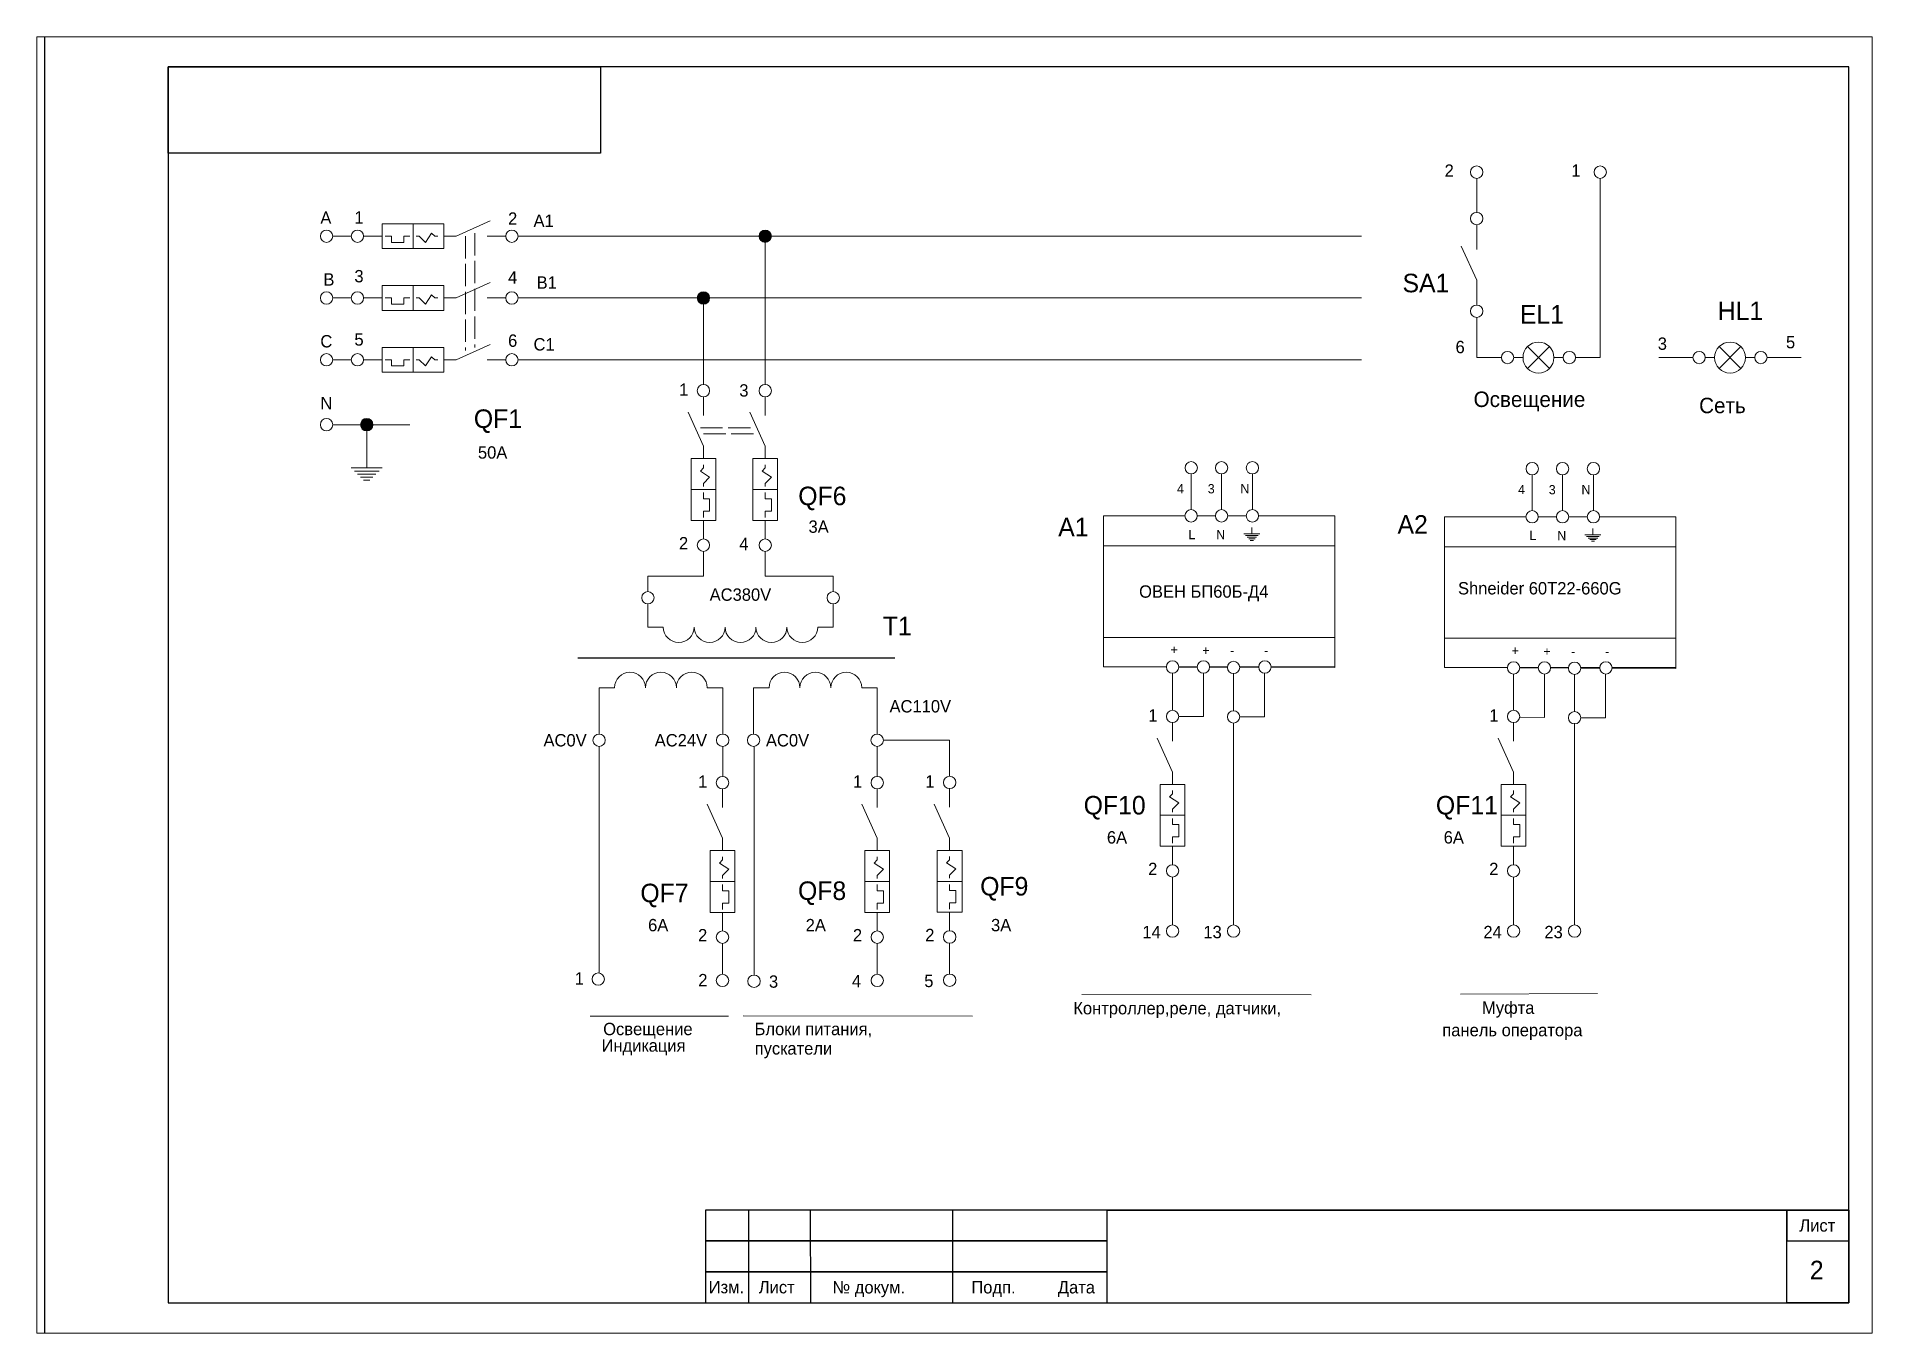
# Paper-space layout 'Лист1' of a CAD drawing. Header units: millimetres. Extents: x -4 to 293, y -4 to 206.
# The model-space entities are those that its viewports show. They can reach past a viewport. Long polylines and large blocks are cut down to what shows.
import ezdxf

# ---------------------------------------------------------------- set-up
doc = ezdxf.new("R2010")
doc.units = ezdxf.units.MM
doc.linetypes.add('ACAD_ISO02W100', pattern=[15, 12, -3])
for name, color, linetype, lineweight in [('Маркировка', 7, 'Continuous', 25), ('РАМКА', 7, 'Continuous', 30), ('Элементы', 7, 'Continuous', 18)]:
    doc.layers.add(name, color=color, linetype=linetype, lineweight=lineweight)
doc.styles.get("Standard").update_dxf_attribs({"font": 'cad2win.shx'})

msp = doc.modelspace()

# ---------------------------------------------------------------- hatches: boundary and pattern name
at = {"layer": 'Элементы'}
h = msp.add_hatch(color=256, dxfattribs=at)
h.dxf.hatch_style = 1
h.paths.add_polyline_path([(1733.75, -407.25, 1), (1731.75, -407.25, 1)])
h = msp.add_hatch(color=256, dxfattribs=at)
h.dxf.hatch_style = 1
h.paths.add_polyline_path([(1723.75, -417.25, 1), (1721.75, -417.25, 1)])
h = msp.add_hatch(color=256, dxfattribs=at)
h.dxf.hatch_style = 1
h.paths.add_polyline_path([(1669.25, -437.75, 1), (1667.25, -437.75, 1)])

# ---------------------------------------------------------------- linework, layer by layer
at = {"layer": 'РАМКА'}
for p, q in [((1908.1, -379.83), (1636.1, -379.83)), ((1636.1, -379.83), (1636.1, -579.83)), ((1908.1, -579.83), (1908.1, -379.83)), ((1636.1, -579.83), (1908.1, -579.83)), ((1723.1, -579.83), (1908.1, -579.83)), ((1723.1, -579.83), (1908.1, -579.83)), ((1723.1, -579.83), (1908.1, -579.83))]:
    msp.add_line(p, q, dxfattribs=at)
at = {"layer": 'РАМКА', "lineweight": 35}
msp.add_line((1788.1, -564.83), (1908.1, -564.83), dxfattribs=at)
at = {"layer": 'РАМКА'}
for points in [[(1913.1, -374.83), (1616.1, -374.83), (1616.1, -584.83), (1913.1, -584.83)], [(1706.1, -379.83), (1706.1, -393.83), (1636.1, -393.83), (1636.1, -379.83)], [(1723.1, -579.83), (1740.1, -579.83), (1740.08, -564.83), (1723.08, -564.83)], [(1723.1, -569.83), (1788.1, -569.83), (1788.1, -564.83), (1723.1, -564.83)], [(1723.1, -579.83), (1730.1, -579.83), (1730.1, -564.83), (1723.1, -564.83)], [(1723.1, -579.83), (1763.1, -579.83), (1763.1, -564.83), (1723.1, -564.83)], [(1908.1, -579.83), (1898.1, -579.83), (1898.1, -564.83), (1908.1, -564.83)], [(1908.1, -564.83), (1898.1, -564.83), (1898.1, -569.83), (1908.1, -569.83)], [(1723.1, -574.83), (1788.1, -574.83), (1788.1, -569.83), (1723.1, -569.83)], [(1723.1, -579.83), (1788.1, -579.83), (1788.1, -574.83), (1723.1, -574.83)]]:
    msp.add_lwpolyline(points, close=True, dxfattribs=at)
at = {"layer": 'Элементы', "lineweight": 15}
for p, q in [((1847.88, -397.89), (1847.88, -403.39)), ((1867.88, -426.89), (1867.88, -397.89)), ((1692.75, -407.25), (1829.25, -407.25)), ((1732.75, -431.25), (1732.75, -407.25)), ((1692.75, -417.25), (1829.25, -417.25)), ((1722.75, -431.25), (1722.75, -417.25)), ((1847.88, -426.89), (1847.88, -420.39)), ((1692.75, -427.25), (1829.25, -427.25)), ((1851.88, -426.89), (1847.88, -426.89)), ((1863.88, -426.89), (1867.88, -426.89)), ((1882.88, -426.89), (1877.38, -426.89)), ((1900.38, -426.89), (1894.88, -426.89)), ((1662.75, -437.75), (1675.25, -437.75)), ((1668.25, -437.75), (1668.25, -442.75)), ((1801.68, -445.72), (1801.68, -451.5)), ((1806.59, -445.72), (1806.59, -451.5)), ((1811.58, -445.72), (1811.58, -451.5)), ((1856.87, -445.87), (1856.87, -451.65)), ((1861.78, -445.87), (1861.78, -451.65)), ((1866.77, -445.87), (1866.77, -451.65)), ((1722.75, -462.25), (1722.75, -458.25)), ((1732.75, -458.25), (1732.75, -462.25)), ((1713.75, -464.75), (1713.75, -462.25)), ((1713.75, -462.25), (1722.75, -462.25)), ((1732.75, -462.25), (1743.75, -462.25)), ((1743.75, -462.25), (1743.75, -464.75)), ((1713.75, -470.5), (1713.75, -466.75)), ((1743.75, -470.5), (1743.75, -466.75)), ((1716.25, -470.5), (1713.75, -470.5)), ((1741.25, -470.5), (1743.75, -470.5)), ((1798.67, -477.96), (1798.67, -483.96)), ((1803.66, -477.96), (1803.66, -484.96)), ((1808.54, -478.03), (1808.54, -484.03)), ((1813.54, -478.03), (1813.54, -485.03)), ((1853.86, -478.11), (1853.86, -483.96)), ((1858.85, -478.11), (1858.85, -485.11)), ((1863.73, -478.17), (1863.73, -484.17)), ((1868.73, -478.17), (1868.73, -485.17)), ((1705.86, -480.32), (1705.86, -487.82)), ((1705.86, -480.32), (1708.36, -480.32)), ((1723.36, -480.32), (1725.86, -480.32)), ((1725.86, -480.32), (1725.86, -487.82)), ((1730.86, -480.32), (1730.86, -487.82)), ((1730.86, -480.32), (1733.36, -480.32)), ((1748.36, -480.32), (1750.86, -480.32)), ((1750.86, -480.32), (1750.86, -487.82)), ((1803.66, -484.96), (1799.67, -484.96)), ((1808.54, -486.03), (1808.54, -518.69)), ((1813.54, -485.03), (1809.54, -485.03)), ((1858.85, -485.11), (1854.85, -485.1)), ((1863.73, -486.03), (1863.73, -518.69)), ((1868.73, -485.17), (1864.73, -485.17)), ((1705.86, -489.82), (1705.86, -526.48)), ((1725.86, -489.82), (1725.86, -494.61)), ((1730.93, -489.82), (1730.93, -526.82)), ((1750.86, -489.82), (1750.86, -494.61)), ((1751.86, -488.82), (1762.59, -488.82)), ((1762.59, -488.82), (1762.59, -494.65)), ((1798.67, -510.96), (1798.67, -518.69)), ((1853.86, -510.96), (1853.86, -518.69)), ((1725.83, -521.68), (1725.83, -526.68)), ((1750.88, -521.68), (1750.88, -526.68)), ((1762.59, -521.65), (1762.59, -526.65)), ((1783.96, -529.95), (1821.08, -530.01)), ((1845.28, -529.91), (1867.44, -529.8)), ((1704.39, -533.44), (1726.8, -533.47)), ((1729.18, -533.42), (1766.3, -533.47))]:
    msp.add_line(p, q, dxfattribs=at)
at = {"layer": 'Элементы'}
for p, q in [((1675.75, -405.25), (1675.75, -409.25)), ((1677.75, -408.25), (1678.75, -406.75)), ((1678.75, -406.75), (1679.25, -407.25)), ((1682.75, -407.25), (1688.25, -404.75)), ((1847.88, -409.39), (1847.88, -405.39)), ((1662.75, -407.25), (1665.75, -407.25)), ((1667.75, -407.25), (1670.75, -407.25)), ((1671.25, -407.25), (1672.25, -407.25)), ((1672.25, -407.25), (1672.25, -408.25)), ((1672.25, -408.25), (1674.25, -408.25)), ((1674.25, -408.25), (1674.25, -407.25)), ((1674.25, -407.25), (1675.25, -407.25)), ((1676.25, -407.25), (1676.75, -407.25)), ((1676.75, -407.25), (1677.75, -408.25)), ((1679.25, -407.25), (1679.75, -407.25)), ((1680.75, -407.25), (1682.75, -407.25)), ((1687.75, -407.25), (1690.75, -407.25)), ((1847.88, -414.39), (1845.38, -408.89)), ((1675.75, -415.25), (1675.75, -419.25)), ((1682.75, -417.25), (1688.25, -414.75)), ((1847.88, -418.39), (1847.88, -414.39)), ((1662.75, -417.25), (1665.75, -417.25)), ((1667.75, -417.25), (1670.75, -417.25)), ((1671.25, -417.25), (1672.25, -417.25)), ((1672.25, -417.25), (1672.25, -418.25)), ((1672.25, -418.25), (1674.25, -418.25)), ((1674.25, -418.25), (1674.25, -417.25)), ((1674.25, -417.25), (1675.25, -417.25)), ((1676.25, -417.25), (1676.75, -417.25)), ((1676.75, -417.25), (1677.75, -418.25)), ((1677.75, -418.25), (1678.75, -416.75)), ((1678.75, -416.75), (1679.25, -417.25)), ((1679.25, -417.25), (1679.75, -417.25)), ((1680.75, -417.25), (1682.75, -417.25)), ((1687.75, -417.25), (1690.75, -417.25)), ((1682.75, -427.25), (1688.25, -424.75)), ((1662.75, -427.25), (1665.75, -427.25)), ((1667.75, -427.25), (1670.75, -427.25)), ((1671.25, -427.25), (1672.25, -427.25)), ((1672.25, -427.25), (1672.25, -428.25)), ((1674.25, -428.25), (1674.25, -427.25)), ((1674.25, -427.25), (1675.25, -427.25)), ((1675.75, -425.25), (1675.75, -429.25)), ((1676.25, -427.25), (1676.75, -427.25)), ((1676.75, -427.25), (1677.75, -428.25)), ((1677.75, -428.25), (1678.75, -426.75)), ((1678.75, -426.75), (1679.25, -427.25)), ((1679.25, -427.25), (1679.75, -427.25)), ((1680.75, -427.25), (1682.75, -427.25)), ((1687.75, -427.25), (1690.75, -427.25)), ((1853.88, -426.89), (1855.38, -426.89)), ((1856.12, -428.66), (1859.65, -425.12)), ((1856.12, -425.12), (1859.65, -428.66)), ((1861.88, -426.89), (1860.38, -426.89)), ((1884.88, -426.89), (1886.38, -426.89)), ((1887.12, -428.66), (1890.65, -425.12)), ((1887.12, -425.12), (1890.65, -428.66)), ((1892.88, -426.89), (1891.38, -426.89)), ((1672.25, -428.25), (1674.25, -428.25)), ((1722.75, -436.25), (1722.75, -433.25)), ((1732.75, -436.25), (1732.75, -433.25)), ((1722.75, -441.25), (1720.25, -435.75)), ((1732.75, -441.25), (1730.25, -435.75)), ((1722.75, -443.25), (1722.75, -441.25)), ((1732.75, -443.25), (1732.75, -441.25)), ((1665.75, -444.75), (1670.75, -444.75)), ((1666.25, -445.25), (1670.25, -445.25)), ((1668.25, -442.75), (1668.25, -444.75)), ((1722.25, -445.25), (1722.75, -444.75)), ((1723.75, -446.25), (1722.25, -445.25)), ((1722.75, -444.75), (1722.75, -444.25)), ((1732.25, -445.25), (1732.75, -444.75)), ((1733.75, -446.25), (1732.25, -445.25)), ((1732.75, -444.75), (1732.75, -444.25)), ((1666.75, -445.75), (1669.75, -445.75)), ((1667.25, -446.25), (1669.25, -446.25)), ((1667.75, -446.75), (1668.75, -446.75)), ((1720.75, -448.25), (1724.75, -448.25)), ((1722.75, -447.25), (1723.75, -446.25)), ((1722.75, -447.75), (1722.75, -447.25)), ((1730.75, -448.25), (1734.75, -448.25)), ((1732.75, -447.25), (1733.75, -446.25)), ((1732.75, -447.75), (1732.75, -447.25)), ((1722.75, -449.75), (1722.75, -448.75)), ((1723.75, -449.75), (1722.75, -449.75)), ((1723.75, -451.75), (1723.75, -449.75)), ((1732.75, -449.75), (1732.75, -448.75)), ((1733.75, -449.75), (1732.75, -449.75)), ((1733.75, -451.75), (1733.75, -449.75)), ((1722.75, -452.75), (1722.75, -451.75)), ((1722.75, -451.75), (1723.75, -451.75)), ((1722.75, -456.25), (1722.75, -453.25)), ((1732.75, -452.75), (1732.75, -451.75)), ((1732.75, -451.75), (1733.75, -451.75)), ((1732.75, -456.25), (1732.75, -453.25)), ((1811.5, -454.41), (1811.5, -455.44)), ((1810.22, -455.44), (1812.79, -455.44)), ((1810.48, -455.7), (1812.53, -455.7)), ((1810.73, -455.95), (1812.27, -455.95)), ((1810.99, -456.21), (1812.02, -456.21)), ((1811.25, -456.47), (1811.76, -456.47)), ((1865.41, -455.58), (1867.98, -455.58)), ((1865.67, -455.84), (1867.72, -455.84)), ((1865.92, -456.1), (1867.47, -456.1)), ((1866.18, -456.35), (1867.21, -456.35)), ((1866.44, -456.61), (1866.95, -456.61)), ((1866.7, -454.55), (1866.7, -455.58)), ((1798.67, -488.96), (1798.67, -485.96)), ((1853.86, -488.96), (1853.86, -485.96)), ((1798.67, -493.96), (1796.17, -488.46)), ((1853.86, -493.96), (1851.36, -488.46)), ((1798.67, -495.96), (1798.67, -493.96)), ((1853.86, -495.96), (1853.86, -493.96)), ((1725.83, -499.68), (1725.83, -496.68)), ((1750.88, -499.68), (1750.88, -496.68)), ((1762.59, -499.65), (1762.59, -496.65)), ((1798.17, -497.96), (1798.67, -497.46)), ((1799.67, -498.96), (1798.17, -497.96)), ((1798.67, -497.46), (1798.67, -496.96)), ((1798.67, -499.96), (1799.67, -498.96)), ((1853.36, -497.96), (1853.86, -497.46)), ((1854.86, -498.96), (1853.36, -497.96)), ((1853.86, -497.46), (1853.86, -496.96)), ((1853.86, -499.96), (1854.86, -498.96)), ((1725.83, -504.68), (1723.33, -499.18)), ((1750.88, -504.68), (1748.38, -499.18)), ((1762.59, -504.65), (1760.09, -499.15)), ((1796.67, -500.96), (1800.67, -500.96)), ((1798.67, -500.46), (1798.67, -499.96)), ((1798.67, -502.46), (1798.67, -501.46)), ((1851.86, -500.96), (1855.86, -500.96)), ((1853.86, -500.46), (1853.86, -499.96)), ((1853.86, -502.46), (1853.86, -501.46)), ((1725.83, -506.68), (1725.83, -504.68)), ((1750.88, -506.68), (1750.88, -504.68)), ((1762.59, -506.65), (1762.59, -504.65)), ((1799.67, -502.46), (1798.67, -502.46)), ((1798.67, -505.46), (1798.67, -504.46)), ((1798.67, -504.46), (1799.67, -504.46)), ((1799.67, -504.46), (1799.67, -502.46)), ((1854.86, -502.46), (1853.86, -502.46)), ((1853.86, -505.46), (1853.86, -504.46)), ((1853.86, -504.46), (1854.86, -504.46)), ((1854.86, -504.46), (1854.86, -502.46)), ((1725.83, -508.18), (1725.83, -507.68)), ((1750.88, -508.18), (1750.88, -507.68)), ((1762.59, -508.15), (1762.59, -507.65)), ((1798.67, -508.96), (1798.67, -505.96)), ((1853.86, -508.96), (1853.86, -505.96)), ((1725.33, -508.68), (1725.83, -508.18)), ((1726.83, -509.68), (1725.33, -508.68)), ((1725.83, -510.68), (1726.83, -509.68)), ((1725.83, -511.18), (1725.83, -510.68)), ((1750.38, -508.68), (1750.88, -508.18)), ((1751.88, -509.68), (1750.38, -508.68)), ((1750.88, -510.68), (1751.88, -509.68)), ((1750.88, -511.18), (1750.88, -510.68)), ((1762.09, -508.65), (1762.59, -508.15)), ((1763.59, -509.65), (1762.09, -508.65)), ((1762.59, -510.65), (1763.59, -509.65)), ((1762.59, -511.15), (1762.59, -510.65)), ((1723.83, -511.68), (1727.83, -511.68)), ((1725.83, -513.18), (1725.83, -512.18)), ((1726.83, -513.18), (1725.83, -513.18)), ((1726.83, -515.18), (1726.83, -513.18)), ((1748.88, -511.68), (1752.88, -511.68)), ((1750.88, -513.18), (1750.88, -512.18)), ((1751.88, -513.18), (1750.88, -513.18)), ((1751.88, -515.18), (1751.88, -513.18)), ((1760.59, -511.65), (1764.59, -511.65)), ((1762.59, -513.15), (1762.59, -512.15)), ((1763.59, -513.15), (1762.59, -513.15)), ((1763.59, -515.15), (1763.59, -513.15)), ((1725.83, -516.18), (1725.83, -515.18)), ((1725.83, -515.18), (1726.83, -515.18)), ((1725.83, -519.68), (1725.83, -516.68)), ((1750.88, -516.18), (1750.88, -515.18)), ((1750.88, -515.18), (1751.88, -515.18)), ((1750.88, -519.68), (1750.88, -516.68)), ((1762.59, -516.15), (1762.59, -515.15)), ((1762.59, -515.15), (1763.59, -515.15)), ((1762.59, -519.65), (1762.59, -516.65))]:
    msp.add_line(p, q, dxfattribs=at)
at = {"layer": 'Элементы', "linetype": 'ACAD_ISO02W100', "lineweight": 15, "ltscale": 0.3}
for p, q in [((1685.75, -406.75), (1685.75, -425.25)), ((1684.25, -407.25), (1684.25, -425.75)), ((1722.25, -438.25), (1730.75, -438.25)), ((1722.75, -439.25), (1731.25, -439.25))]:
    msp.add_line(p, q, dxfattribs=at)
at = {"layer": 'Элементы', "lineweight": 30}
msp.add_line((1702.44, -475.5), (1753.73, -475.5), dxfattribs=at)
at = {"layer": 'Элементы'}
for points in [[(1670.75, -405.25), (1680.75, -405.25), (1680.75, -409.25), (1670.75, -409.25)], [(1670.75, -415.25), (1680.75, -415.25), (1680.75, -419.25), (1670.75, -419.25)], [(1670.75, -425.25), (1680.75, -425.25), (1680.75, -429.25), (1670.75, -429.25)], [(1720.75, -453.25), (1720.75, -443.25), (1724.75, -443.25), (1724.75, -453.25)], [(1730.75, -453.25), (1730.75, -443.25), (1734.75, -443.25), (1734.75, -453.25)], [(1796.67, -505.96), (1796.67, -495.96), (1800.67, -495.96), (1800.67, -505.96)], [(1851.86, -505.96), (1851.86, -495.96), (1855.86, -495.96), (1855.86, -505.96)], [(1723.83, -516.68), (1723.83, -506.68), (1727.83, -506.68), (1727.83, -516.68)], [(1748.88, -516.68), (1748.88, -506.68), (1752.88, -506.68), (1752.88, -516.68)], [(1760.59, -516.65), (1760.59, -506.65), (1764.59, -506.65), (1764.59, -516.65)]]:
    msp.add_lwpolyline(points, close=True, dxfattribs=at)
at = {"layer": 'Элементы', "lineweight": 15}
for points in [[(1812.58, -452.5), (1824.94, -452.5), (1824.94, -457.38), (1787.5, -457.38), (1787.5, -452.5), (1800.66, -452.5)], [(1797.67, -476.93), (1787.5, -476.93), (1787.5, -452.5), (1800.66, -452.5)], [(1802.66, -452.5), (1805.59, -452.5)], [(1802.66, -452.5), (1805.59, -452.5)], [(1807.59, -452.5), (1810.58, -452.5)], [(1807.59, -452.5), (1810.58, -452.5)], [(1812.58, -452.5), (1824.94, -452.5), (1824.94, -476.93), (1814.6, -476.93)], [(1852.86, -477.07), (1842.69, -477.07), (1842.69, -452.65), (1855.85, -452.65)], [(1867.77, -452.65), (1880.13, -452.65), (1880.13, -457.53), (1842.69, -457.53), (1842.69, -452.65), (1855.85, -452.65)], [(1857.85, -452.65), (1860.78, -452.65)], [(1857.85, -452.65), (1860.78, -452.65)], [(1862.78, -452.65), (1865.77, -452.65)], [(1862.78, -452.65), (1865.77, -452.65)], [(1867.77, -452.65), (1880.13, -452.65), (1880.13, -477.07), (1869.8, -477.07)], [(1797.67, -476.96), (1787.5, -476.93), (1787.5, -472.17), (1824.94, -472.17), (1824.94, -477.05), (1814.6, -477.01)], [(1852.86, -477.1), (1842.69, -477.07), (1842.69, -472.31), (1880.13, -472.31), (1880.13, -477.19), (1869.79, -477.16)], [(1802.66, -476.93), (1799.67, -476.93)], [(1802.66, -476.98), (1799.67, -476.97)], [(1807.54, -476.93), (1804.66, -476.93)], [(1807.54, -476.99), (1804.66, -476.98)], [(1812.61, -476.93), (1809.53, -476.93)], [(1812.61, -477.01), (1809.54, -477)], [(1857.85, -477.07), (1854.86, -477.07)], [(1857.85, -477.12), (1854.86, -477.11)], [(1862.74, -477.07), (1859.85, -477.07)], [(1862.73, -477.13), (1859.85, -477.12)], [(1867.8, -477.07), (1864.73, -477.07)], [(1867.8, -477.15), (1864.73, -477.14)]]:
    msp.add_lwpolyline(points, dxfattribs=at)
for centre, radius in [((1847.88, -396.89), 1), ((1867.88, -396.89), 1), ((1847.88, -404.39), 1), ((1661.75, -407.25), 1), ((1666.75, -407.25), 1), ((1691.75, -407.25), 1), ((1661.75, -417.25), 1), ((1666.75, -417.25), 1), ((1691.75, -417.25), 1), ((1847.88, -419.39), 1), ((1857.88, -426.89), 2.5), ((1888.88, -426.89), 2.5), ((1661.75, -427.25), 1), ((1666.75, -427.25), 1), ((1691.75, -427.25), 1), ((1852.88, -426.89), 1), ((1862.88, -426.89), 1), ((1883.88, -426.89), 1), ((1893.88, -426.89), 1), ((1722.75, -432.25), 1), ((1732.75, -432.25), 1), ((1661.75, -437.75), 1), ((1801.68, -444.72), 1), ((1806.59, -444.72), 1), ((1811.58, -444.72), 1), ((1856.87, -444.87), 1), ((1861.78, -444.87), 1), ((1866.77, -444.87), 1), ((1801.66, -452.5), 1), ((1806.59, -452.5), 1), ((1811.58, -452.5), 1), ((1856.85, -452.65), 1), ((1861.78, -452.65), 1), ((1866.77, -452.65), 1), ((1722.75, -457.25), 1), ((1732.75, -457.25), 1), ((1713.75, -465.75), 1), ((1743.75, -465.75), 1), ((1798.67, -476.96), 1), ((1803.66, -476.96), 1), ((1808.54, -477.03), 1), ((1813.6, -476.96), 1), ((1853.86, -477.11), 1), ((1858.85, -477.11), 1), ((1863.73, -477.17), 1), ((1868.8, -477.11), 1), ((1798.67, -484.96), 1), ((1808.54, -485.03), 1), ((1853.86, -484.96), 1), ((1863.73, -485.17), 1), ((1705.86, -488.82), 1), ((1725.86, -488.82), 1), ((1730.86, -488.82), 1), ((1750.86, -488.82), 1), ((1725.83, -495.68), 1), ((1750.88, -495.68), 1), ((1762.59, -495.65), 1), ((1798.67, -509.96), 1), ((1853.86, -509.96), 1), ((1725.83, -520.68), 1), ((1750.88, -520.68), 1), ((1762.59, -520.65), 1), ((1798.67, -519.69), 1), ((1808.54, -519.69), 1), ((1853.86, -519.69), 1), ((1863.73, -519.69), 1), ((1705.72, -527.47), 1), ((1725.83, -527.68), 1), ((1730.93, -527.82), 1), ((1750.88, -527.68), 1), ((1762.59, -527.65), 1)]:
    msp.add_circle(centre, radius, dxfattribs=at)
at = {"layer": 'Элементы'}
for centre in [(1732.75, -407.25), (1722.75, -417.25), (1668.25, -437.75)]:
    msp.add_circle(centre, 1, dxfattribs=at)
at = {"layer": 'Элементы', "lineweight": 15}
for centre, start, end in [((1718.75, -470.5), 180, 0), ((1723.75, -470.5), 180, 0), ((1728.75, -470.5), 180, 0), ((1733.75, -470.5), 180, 0), ((1738.75, -470.5), 180, 0), ((1710.86, -480.32), 0, 180), ((1715.86, -480.32), 0, 180), ((1720.86, -480.32), 0, 180), ((1735.86, -480.32), 0, 180), ((1740.86, -480.32), 0, 180), ((1745.86, -480.32), 0, 180)]:
    msp.add_arc(centre, 2.5, start, end, dxfattribs=at)

# ---------------------------------------------------------------- texts
at = {"layer": 'Маркировка'}
for s, height, p in [('2', 2, (1842.69, -397.64)), ('1', 2, (1863.19, -397.64)), ('A', 2, (1660.75, -405.25)), ('1', 2, (1666.26, -405.21)), ('2', 2, (1691.13, -405.4)), ('A1', 2, (1695.25, -405.75)), ('3', 2, (1666.26, -414.72)), ('4', 2, (1691.13, -414.91)), ('B', 2, (1661.25, -415.25)), ('B1', 2, (1695.75, -415.75)), ('C', 2, (1660.75, -425.25)), ('5', 2, (1666.26, -424.96)), ('6', 2, (1691.13, -425.15)), ('C1', 2, (1695.25, -425.75)), ('6', 2, (1844.46, -426.18)), ('3', 2, (1877.19, -425.64)), ('5', 2, (1897.94, -425.39)), ('N', 2, (1660.75, -435.25)), ('1', 2, (1718.81, -433.08)), ('3', 2, (1728.55, -433.21)), ('Освещение', 2.5, (1847.38, -434.89)), ('Сеть', 2.5, (1883.88, -435.89)), ('50A', 2, (1686.25, -443.25)), ('4', 1.5, (1799.39, -448.85)), ('3', 1.5, (1804.36, -448.87)), ('N', 1.5, (1809.65, -448.87)), ('4', 1.5, (1854.59, -448.99)), ('3', 1.5, (1859.55, -449.02)), ('N', 1.5, (1864.84, -449.01)), ('3A', 2, (1739.75, -455.25)), ('2', 2, (1718.79, -457.93)), ('4', 2, (1728.53, -458.06)), ('L', 1.5, (1801.23, -456.28)), ('N', 1.5, (1805.73, -456.3)), ('L', 1.5, (1856.42, -456.42)), ('N', 1.5, (1860.92, -456.44)), ('Shneider 60T22-660G ', 2, (1844.86, -465.22)), ('AC380V', 2, (1723.75, -466.25)), ('ОВЕН БП60Б-Д4', 2, (1793.25, -465.75)), ('+', 1.5, (1798.34, -474.91)), ('+', 1.5, (1803.48, -475.04)), ('-', 1.5, (1807.98, -475.04)), ('-', 1.5, (1813.48, -475.04)), ('+', 1.5, (1853.53, -475.05)), ('+', 1.5, (1858.67, -475.18)), ('-', 1.5, (1863.17, -475.18)), ('-', 1.5, (1868.67, -475.18)), ('AC110V', 2, (1752.86, -484.32)), ('1', 2, (1794.73, -485.8)), ('1', 2, (1849.92, -485.8)), ('AC0V', 2, (1696.86, -489.82)), ('AC24V', 2, (1714.86, -489.82)), ('AC0V', 2, (1732.86, -489.82)), ('1', 2, (1721.89, -496.51)), ('1', 2, (1746.94, -496.51)), ('1', 2, (1758.65, -496.48)), ('6A', 2, (1788.04, -505.53)), ('6A', 2, (1842.54, -505.53)), ('2', 2, (1794.71, -510.64)), ('2', 2, (1849.91, -510.64)), ('6A', 2, (1713.79, -519.73)), ('2', 2, (1721.88, -521.36)), ('2A', 2, (1739.29, -519.73)), ('2', 2, (1746.93, -521.36)), ('2', 2, (1758.64, -521.33)), ('3A', 2, (1769.29, -519.73)), ('14', 2, (1793.78, -520.85)), ('13', 2, (1803.65, -520.85)), ('24', 2, (1848.97, -520.85)), ('23', 2, (1858.84, -520.85)), ('1', 2, (1701.92, -528.37)), ('2', 2, (1721.91, -528.63)), ('3', 2, (1733.35, -528.86)), ('4', 2, (1746.77, -528.79)), ('5', 2, (1758.48, -528.76)), ('Контроллер,реле, датчики,', 2, (1782.6, -533.17)), ('Муфта', 2, (1848.75, -533.09)), ('Освещение', 2, (1706.52, -536.54)), ('Блоки питания,', 2, (1731.02, -536.54)), ('Индикация', 2, (1706.26, -539.21)), ('панель оператора', 2, (1842.32, -536.72)), ('пускатели', 2, (1731.04, -539.68))]:
    msp.add_text(s, height=height, dxfattribs=at).set_placement(p)
at = {"layer": 'РАМКА'}
for s, height, p in [('Лист', 2, (1900.1, -568.33)), ('2', 3, (1901.8, -576.04)), ('Изм.', 2, (1723.6, -578.31)), ('Лист', 2, (1731.7, -578.32)), ('№ докум.', 2, (1743.62, -578.34)), ('Подп.', 2, (1766.1, -578.33)), ('Дата', 2, (1780.1, -578.33))]:
    msp.add_text(s, height=height, dxfattribs=at).set_placement(p)
at = {"layer": 'Элементы'}
for s, p in [('SA1', (1835.88, -416.33)), ('EL1', (1854.88, -421.39)), ('HL1', (1886.88, -420.83)), ('QF1', (1685.59, -438.28)), ('QF6', (1738.09, -450.78)), ('A1', (1780.16, -455.82)), ('A2', (1835.07, -455.39)), ('T1', (1751.77, -471.82)), ('QF10', (1784.28, -500.83)), ('QF11', (1841.28, -500.83)), ('QF9', (1767.53, -513.94)), ('QF7', (1712.54, -515.03)), ('QF8', (1738.05, -514.66))]:
    msp.add_text(s, height=3, dxfattribs=at).set_placement(p)

psp = doc.layouts.new('Лист1')

# ---------------------------------------------------------------- viewports
at = {"layer": 'Элементы', "lineweight": 15}
psp.add_viewport(center=(144.69, 100.8), size=(297.06, 209.808), view_center_point=(1763.38, -479.88), view_height=209.8081, dxfattribs=at)

doc.saveas('drawing.dxf')
